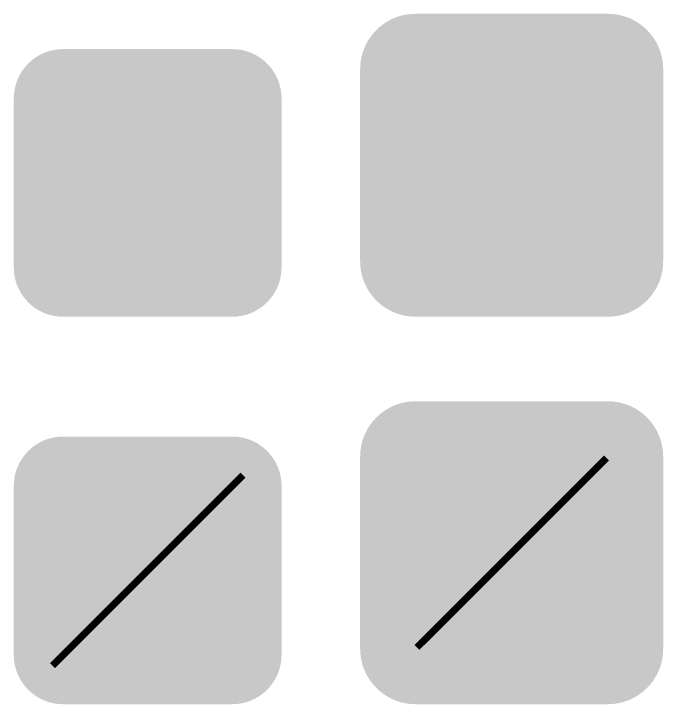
# Model space of a CAD drawing. Header units: millimetres. Extents: x 5277 to 6029, y 2052 to 2709.
# Drawn here: x 5351.91 to 5370.33, y 2623.97 to 2643.57 of the extents above; entities that cross this region are included whole.
import ezdxf

# ---------------------------------------------------------------- set-up
doc = ezdxf.new("R2010")
doc.units = ezdxf.units.MM
doc.layers.add('Sport', color=7, linetype='CONTINUOUS', true_color=0x000000)

# ---------------------------------------------------------------- blocks, each defined once
blk = doc.blocks.new('602010302_рек_рз')
at = {"layer": 'Sport', "linetype": 'Continuous'}
h = blk.add_hatch(color=256, dxfattribs=at)
edge = h.paths.add_edge_path()
edge.add_spline(control_points=[(-0.095, 0.174), (-0.095, 0.943), (0.531, 1.569), (1.3, 1.569)], knot_values=[-1, -1, -1, -1, 0, 0, 0, 0], degree=3, periodic=0)
edge.add_line((1.3, 1.569), (6.108, 1.569))
edge.add_spline(control_points=[(6.108, 1.569), (6.877, 1.569), (7.503, 0.943), (7.503, 0.174)], knot_values=[-1, -1, -1, -1, 0, 0, 0, 0], degree=3, periodic=0)
edge.add_line((7.503, 0.174), (7.503, -4.634))
edge.add_spline(control_points=[(7.503, -4.634), (7.503, -5.403), (6.877, -6.029), (6.108, -6.029)], knot_values=[-1, -1, -1, -1, 0, 0, 0, 0], degree=3, periodic=0)
edge.add_line((6.108, -6.029), (1.3, -6.029))
edge.add_spline(control_points=[(1.3, -6.029), (0.531, -6.029), (-0.095, -5.403), (-0.095, -4.634)], knot_values=[-1, -1, -1, -1, 0, 0, 0, 0], degree=3, periodic=0)
edge.add_line((-0.095, -4.634), (-0.095, 0.174))
edge = h.paths.add_edge_path(flags=16)
edge.add_spline(control_points=[(0.218, -4.634), (0.218, -5.233), (0.701, -5.716), (1.3, -5.716)], knot_values=[-1, -1, -1, -1, 0, 0, 0, 0], degree=3, periodic=0)
edge.add_line((1.3, -5.716), (6.108, -5.716))
edge.add_spline(control_points=[(6.108, -5.716), (6.707, -5.716), (7.19, -5.233), (7.19, -4.634)], knot_values=[-1, -1, -1, -1, 0, 0, 0, 0], degree=3, periodic=0)
edge.add_line((7.19, -4.634), (7.19, 0.174))
edge.add_spline(control_points=[(7.19, 0.174), (7.19, 0.773), (6.707, 1.256), (6.108, 1.256)], knot_values=[-1, -1, -1, -1, 0, 0, 0, 0], degree=3, periodic=0)
edge.add_line((6.108, 1.256), (1.3, 1.256))
edge.add_spline(control_points=[(1.3, 1.256), (0.701, 1.256), (0.218, 0.773), (0.218, 0.174)], knot_values=[-1, -1, -1, -1, 0, 0, 0, 0], degree=3, periodic=0)
edge.add_line((0.218, 0.174), (0.218, -4.634))
at = {"layer": 'Sport', "linetype": 'Continuous', "true_color": 0xffff00}
h = blk.add_hatch(color=2, dxfattribs=at)
edge = h.paths.add_edge_path()
edge.add_spline(control_points=[(0.218, -4.634), (0.218, -5.233), (0.701, -5.716), (1.3, -5.716)], knot_values=[-1, -1, -1, -1, 0, 0, 0, 0], degree=3, periodic=0)
edge.add_line((1.3, -5.716), (6.108, -5.716))
edge.add_spline(control_points=[(6.108, -5.716), (6.707, -5.716), (7.19, -5.233), (7.19, -4.634)], knot_values=[-1, -1, -1, -1, 0, 0, 0, 0], degree=3, periodic=0)
edge.add_line((7.19, -4.634), (7.19, 0.174))
edge.add_spline(control_points=[(7.19, 0.174), (7.19, 0.773), (6.707, 1.256), (6.108, 1.256)], knot_values=[-1, -1, -1, -1, 0, 0, 0, 0], degree=3, periodic=0)
edge.add_line((6.108, 1.256), (1.3, 1.256))
edge.add_spline(control_points=[(1.3, 1.256), (0.701, 1.256), (0.218, 0.773), (0.218, 0.174)], knot_values=[-1, -1, -1, -1, 0, 0, 0, 0], degree=3, periodic=0)
edge.add_line((0.218, 0.174), (0.218, -4.634))
at = {"layer": 'Sport', "linetype": 'Continuous'}
h = blk.add_hatch(color=256, dxfattribs=at)
edge = h.paths.add_edge_path()
edge.add_line((0.426, -0.169), (0.426, -4.29))
edge.add_spline(control_points=[(0.426, -4.29), (0.426, -4.961), (0.973, -5.508), (1.644, -5.508)], knot_values=[0, 0, 0, 0, 1, 1, 1, 1], degree=3, periodic=0)
edge.add_line((1.644, -5.508), (5.765, -5.508))
edge.add_spline(control_points=[(5.765, -5.508), (6.435, -5.508), (6.983, -4.961), (6.983, -4.29)], knot_values=[0, 0, 0, 0, 1, 1, 1, 1], degree=3, periodic=0)
edge.add_line((6.983, -4.29), (6.983, -0.169))
edge.add_spline(control_points=[(6.983, -0.169), (6.983, 0.502), (6.435, 1.049), (5.765, 1.049)], knot_values=[0, 0, 0, 0, 1, 1, 1, 1], degree=3, periodic=0)
edge.add_line((5.765, 1.049), (1.644, 1.049))
edge.add_spline(control_points=[(1.644, 1.049), (0.973, 1.049), (0.426, 0.502), (0.426, -0.169)], knot_values=[0, 0, 0, 0, 1, 1, 1, 1], degree=3, periodic=0)
edge = h.paths.add_edge_path(flags=16)
edge.add_spline(control_points=[(0.737, -4.29), (0.737, -4.792), (1.142, -5.197), (1.644, -5.197)], knot_values=[-1, -1, -1, -1, 0, 0, 0, 0], degree=3, periodic=0)
edge.add_line((1.644, -5.197), (5.765, -5.197))
edge.add_spline(control_points=[(5.765, -5.197), (6.267, -5.197), (6.671, -4.792), (6.671, -4.29)], knot_values=[-1, -1, -1, -1, 0, 0, 0, 0], degree=3, periodic=0)
edge.add_line((6.671, -4.29), (6.671, -0.169))
edge.add_spline(control_points=[(6.671, -0.169), (6.671, 0.333), (6.267, 0.737), (5.765, 0.737)], knot_values=[-1, -1, -1, -1, 0, 0, 0, 0], degree=3, periodic=0)
edge.add_line((5.765, 0.737), (1.644, 0.737))
edge.add_spline(control_points=[(1.644, 0.737), (1.142, 0.737), (0.737, 0.333), (0.737, -0.169)], knot_values=[-1, -1, -1, -1, 0, 0, 0, 0], degree=3, periodic=0)
edge.add_line((0.737, -0.169), (0.737, -4.29))
h = blk.add_hatch(color=256, dxfattribs=at)
h.paths.add_polyline_path([(2.514, -3.949), (2.509, -3.949), (2.419, -3.941), (2.335, -3.932), (2.13, -3.902), (1.76, -3.761), (1.594, -3.652), (1.459, -3.565), (1.238, -3.357), (1.151, -3.237), (0.983, -3.012), (0.814, -2.516), (0.814, -2.244), (0.814, -2.165), (0.825, -2.028), (0.837, -1.969), (0.873, -1.759), (1.047, -1.376), (1.185, -1.203), (1.322, -1.031), (1.664, -0.771), (1.869, -0.684), (1.998, -0.628), (2.284, -0.555), (2.441, -0.538), (2.466, -0.536), (3.089, -0.533), (3.687, -0.533), (4.284, -0.533), (4.907, -0.536), (4.932, -0.538), (4.991, -0.544), (5.131, -0.569), (5.213, -0.589), (5.583, -0.679), (6.138, -1.08), (6.323, -1.391), (6.441, -1.585), (6.559, -2.011), (6.559, -2.244), (6.559, -2.404), (6.503, -2.704), (6.447, -2.844), (6.346, -3.099), (6.015, -3.503), (5.785, -3.652), (5.617, -3.761), (5.238, -3.902), (5.027, -3.932), (4.963, -3.941), (4.307, -3.949), (3.715, -3.949), (3.35, -3.949)])
h.paths.add_polyline_path([(4.87, -3.719), (4.977, -3.711), (5.185, -3.669), (5.286, -3.635), (5.518, -3.559), (5.897, -3.29), (6.043, -3.097), (6.088, -3.035), (6.161, -2.914), (6.189, -2.855), (6.259, -2.712), (6.329, -2.407), (6.329, -2.244), (6.329, -2.205), (6.323, -2.087), (6.29, -1.885), (6.262, -1.801), (6.242, -1.745), (6.18, -1.613), (6.138, -1.537), (6.051, -1.385), (5.817, -1.134), (5.67, -1.035), (5.523, -0.935), (5.196, -0.808), (5.016, -0.78), (4.957, -0.771), (4.309, -0.763), (3.72, -0.763), (3.086, -0.763), (2.786, -0.763), (2.45, -0.768), (2.413, -0.774), (2.217, -0.796), (1.858, -0.93), (1.695, -1.04), (1.532, -1.151), (1.283, -1.433), (1.196, -1.604), (1.12, -1.756), (1.044, -2.076), (1.044, -2.244), (1.044, -2.275), (1.05, -2.367), (1.055, -2.429), (1.072, -2.575), (1.168, -2.847), (1.246, -2.973), (1.328, -3.111), (1.544, -3.341), (1.678, -3.433), (1.813, -3.526), (2.107, -3.652), (2.267, -3.686), (2.329, -3.7), (2.455, -3.716), (2.52, -3.719), (3.372, -3.719)], flags=16)
h.paths.add_polyline_path([(2.576, -3.388), (2.416, -3.38), (2.119, -3.292), (1.981, -3.212), (1.844, -3.132), (1.628, -2.923), (1.549, -2.794), (1.471, -2.659), (1.392, -2.381), (1.392, -2.238), (1.392, -2.151), (1.42, -1.983), (1.448, -1.902), (1.49, -1.778), (1.631, -1.557), (1.729, -1.458), (1.897, -1.293), (2.315, -1.111), (2.565, -1.094), (2.567, -1.094), (2.605, -1.094), (2.64, -1.094), (2.675, -1.094), (2.765, -1.094), (2.82, -1.094), (2.875, -1.094), (2.997, -1.092), (3.064, -1.091), (3.131, -1.09), (3.283, -1.088), (3.367, -1.088), (3.451, -1.088), (3.611, -1.088), (3.687, -1.088), (3.762, -1.088), (3.922, -1.088), (4.006, -1.088), (4.091, -1.088), (4.242, -1.09), (4.309, -1.091), (4.377, -1.092), (4.499, -1.094), (4.553, -1.094), (4.608, -1.094), (4.698, -1.094), (4.733, -1.094), (4.768, -1.094), (4.806, -1.094), (4.809, -1.094), (5.058, -1.111), (5.476, -1.293), (5.645, -1.458), (5.782, -1.596), (5.945, -1.924), (5.97, -2.115), (5.973, -2.129), (5.976, -2.193), (5.976, -2.244), (5.976, -2.292), (5.973, -2.353), (5.97, -2.367), (5.939, -2.597), (5.723, -2.97), (5.538, -3.113), (5.401, -3.217), (5.109, -3.346), (4.955, -3.371), (4.896, -3.38), (4.273, -3.388), (3.709, -3.388), (3.3, -3.388)], flags=0)
h.paths.add_polyline_path([(4.854, -3.158), (4.974, -3.141), (5.193, -3.066), (5.291, -3.007), (5.344, -2.976), (5.443, -2.9), (5.487, -2.855), (5.597, -2.746), (5.726, -2.496), (5.746, -2.356), (5.748, -2.345), (5.751, -2.289), (5.751, -2.244), (5.751, -2.202), (5.748, -2.146), (5.746, -2.132), (5.723, -1.986), (5.594, -1.733), (5.487, -1.627), (5.353, -1.492), (5.011, -1.341), (4.803, -1.324), (4.8, -1.324), (4.782, -1.324), (4.767, -1.324), (4.751, -1.324), (4.709, -1.322), (4.682, -1.321), (4.656, -1.32), (4.593, -1.318), (4.556, -1.318), (4.52, -1.318), (4.43, -1.318), (4.377, -1.318), (4.323, -1.318), (4.211, -1.318), (4.152, -1.318), (3.659, -1.318), (2.553, -1.318), (2.509, -1.329), (2.402, -1.346), (2.222, -1.399), (2.149, -1.436), (2.012, -1.503), (1.802, -1.702), (1.729, -1.834), (1.692, -1.902), (1.642, -2.05), (1.628, -2.132), (1.625, -2.146), (1.622, -2.199), (1.622, -2.238), (1.622, -2.28), (1.625, -2.336), (1.628, -2.35), (1.65, -2.496), (1.779, -2.749), (1.886, -2.855), (1.984, -2.953), (2.234, -3.091), (2.385, -3.13), (2.419, -3.139), (2.517, -3.153), (2.581, -3.158), (2.591, -3.158), (2.601, -3.158), (2.611, -3.158), (2.636, -3.158), (2.652, -3.158), (2.667, -3.158), (2.706, -3.158), (2.73, -3.158), (2.754, -3.158), (2.807, -3.16), (2.837, -3.161), (2.866, -3.162), (2.929, -3.164), (2.963, -3.164), (2.997, -3.164), (3.072, -3.164), (3.114, -3.164), (3.156, -3.164), (3.241, -3.164), (3.283, -3.164), (3.703, -3.164), (4.262, -3.164), (4.837, -3.161)], flags=0)
blk = doc.blocks.new('602010302_рек_фз')
at = {"layer": 'Sport', "linetype": 'Continuous'}
h = blk.add_hatch(color=256, dxfattribs=at)
edge = h.paths.add_edge_path()
edge.add_spline(control_points=[(-0.266, 0.005), (-0.266, 0.867), (0.438, 1.571), (1.3, 1.571)], knot_values=[-1, -1, -1, -1, 0, 0, 0, 0], degree=3, periodic=0)
edge.add_line((1.3, 1.571), (6.769, 1.571))
edge.add_spline(control_points=[(6.769, 1.571), (7.632, 1.571), (8.333, 0.867), (8.333, 0.005)], knot_values=[-1, -1, -1, -1, 0, 0, 0, 0], degree=3, periodic=0)
edge.add_line((8.333, 0.005), (8.333, -5.463))
edge.add_spline(control_points=[(8.333, -5.463), (8.333, -6.325), (7.632, -7.029), (6.769, -7.029)], knot_values=[-1, -1, -1, -1, 0, 0, 0, 0], degree=3, periodic=0)
edge.add_line((6.769, -7.029), (1.3, -7.029))
edge.add_spline(control_points=[(1.3, -7.029), (0.438, -7.029), (-0.266, -6.325), (-0.266, -5.463)], knot_values=[-1, -1, -1, -1, 0, 0, 0, 0], degree=3, periodic=0)
edge.add_line((-0.266, -5.463), (-0.266, 0.005))
edge = h.paths.add_edge_path(flags=16)
edge.add_spline(control_points=[(0.047, -5.463), (0.047, -6.156), (0.606, -6.715), (1.3, -6.715)], knot_values=[-1, -1, -1, -1, 0, 0, 0, 0], degree=3, periodic=0)
edge.add_line((1.3, -6.715), (6.769, -6.715))
edge.add_spline(control_points=[(6.769, -6.715), (7.463, -6.715), (8.022, -6.156), (8.022, -5.463)], knot_values=[-1, -1, -1, -1, 0, 0, 0, 0], degree=3, periodic=0)
edge.add_line((8.022, -5.463), (8.022, 0.005))
edge.add_spline(control_points=[(8.022, 0.005), (8.022, 0.698), (7.463, 1.257), (6.769, 1.257)], knot_values=[-1, -1, -1, -1, 0, 0, 0, 0], degree=3, periodic=0)
edge.add_line((6.769, 1.257), (1.3, 1.257))
edge.add_spline(control_points=[(1.3, 1.257), (0.606, 1.257), (0.047, 0.698), (0.047, 0.005)], knot_values=[-1, -1, -1, -1, 0, 0, 0, 0], degree=3, periodic=0)
edge.add_line((0.047, 0.005), (0.047, -5.463))
at = {"layer": 'Sport', "linetype": 'Continuous', "true_color": 0xffff00}
h = blk.add_hatch(color=2, dxfattribs=at)
edge = h.paths.add_edge_path()
edge.add_spline(control_points=[(0.047, -5.463), (0.047, -6.156), (0.606, -6.715), (1.3, -6.715)], knot_values=[-1, -1, -1, -1, 0, 0, 0, 0], degree=3, periodic=0)
edge.add_line((1.3, -6.715), (6.769, -6.715))
edge.add_spline(control_points=[(6.769, -6.715), (7.463, -6.715), (8.022, -6.156), (8.022, -5.463)], knot_values=[-1, -1, -1, -1, 0, 0, 0, 0], degree=3, periodic=0)
edge.add_line((8.022, -5.463), (8.022, 0.005))
edge.add_spline(control_points=[(8.022, 0.005), (8.022, 0.698), (7.463, 1.257), (6.769, 1.257)], knot_values=[-1, -1, -1, -1, 0, 0, 0, 0], degree=3, periodic=0)
edge.add_line((6.769, 1.257), (1.3, 1.257))
edge.add_spline(control_points=[(1.3, 1.257), (0.606, 1.257), (0.047, 0.698), (0.047, 0.005)], knot_values=[-1, -1, -1, -1, 0, 0, 0, 0], degree=3, periodic=0)
edge.add_line((0.047, 0.005), (0.047, -5.463))
at = {"layer": 'Sport', "linetype": 'Continuous'}
h = blk.add_hatch(color=256, dxfattribs=at)
edge = h.paths.add_edge_path()
edge.add_line((0.252, -0.335), (0.252, -5.121))
edge.add_spline(control_points=[(0.252, -5.121), (0.252, -5.886), (0.877, -6.511), (1.642, -6.511)], knot_values=[0, 0, 0, 0, 1, 1, 1, 1], degree=3, periodic=0)
edge.add_line((1.642, -6.511), (6.427, -6.511))
edge.add_spline(control_points=[(6.427, -6.511), (7.193, -6.511), (7.815, -5.886), (7.815, -5.121)], knot_values=[0, 0, 0, 0, 1, 1, 1, 1], degree=3, periodic=0)
edge.add_line((7.815, -5.121), (7.815, -0.335))
edge.add_spline(control_points=[(7.815, -0.335), (7.815, 0.43), (7.193, 1.053), (6.427, 1.053)], knot_values=[0, 0, 0, 0, 1, 1, 1, 1], degree=3, periodic=0)
edge.add_line((6.427, 1.053), (1.642, 1.053))
edge.add_spline(control_points=[(1.642, 1.053), (0.877, 1.053), (0.252, 0.43), (0.252, -0.335)], knot_values=[0, 0, 0, 0, 1, 1, 1, 1], degree=3, periodic=0)
edge = h.paths.add_edge_path(flags=16)
edge.add_line((0.565, -0.335), (0.565, -5.121))
edge.add_spline(control_points=[(0.565, -5.121), (0.565, -5.717), (1.046, -6.197), (1.642, -6.197)], knot_values=[-1, -1, -1, -1, 0, 0, 0, 0], degree=3, periodic=0)
edge.add_line((1.642, -6.197), (6.427, -6.197))
edge.add_spline(control_points=[(6.427, -6.197), (7.024, -6.197), (7.502, -5.717), (7.502, -5.121)], knot_values=[-1, -1, -1, -1, 0, 0, 0, 0], degree=3, periodic=0)
edge.add_line((7.502, -5.121), (7.502, -0.335))
edge.add_spline(control_points=[(7.502, -0.335), (7.502, 0.261), (7.024, 0.739), (6.427, 0.739)], knot_values=[-1, -1, -1, -1, 0, 0, 0, 0], degree=3, periodic=0)
edge.add_line((6.427, 0.739), (1.642, 0.739))
edge.add_spline(control_points=[(1.642, 0.739), (1.046, 0.739), (0.565, 0.261), (0.565, -0.335)], knot_values=[-1, -1, -1, -1, 0, 0, 0, 0], degree=3, periodic=0)
h = blk.add_hatch(color=256, dxfattribs=at)
edge = h.paths.add_edge_path()
edge.add_line((0.77, -0.677), (0.77, -4.781))
edge.add_spline(control_points=[(0.77, -4.781), (0.77, -5.448), (1.314, -5.993), (1.982, -5.993)], knot_values=[0, 0, 0, 0, 1, 1, 1, 1], degree=3, periodic=0)
edge.add_line((1.982, -5.993), (6.085, -5.993))
edge.add_spline(control_points=[(6.085, -5.993), (6.753, -5.993), (7.297, -5.448), (7.297, -4.781)], knot_values=[0, 0, 0, 0, 1, 1, 1, 1], degree=3, periodic=0)
edge.add_line((7.297, -4.781), (7.297, -0.677))
edge.add_spline(control_points=[(7.297, -0.677), (7.297, -0.01), (6.753, 0.535), (6.085, 0.535)], knot_values=[0, 0, 0, 0, 1, 1, 1, 1], degree=3, periodic=0)
edge.add_line((6.085, 0.535), (1.982, 0.535))
edge.add_spline(control_points=[(1.982, 0.535), (1.314, 0.535), (0.77, -0.01), (0.77, -0.677)], knot_values=[0, 0, 0, 0, 1, 1, 1, 1], degree=3, periodic=0)
edge = h.paths.add_edge_path(flags=16)
edge.add_line((1.081, -0.677), (1.081, -4.781))
edge.add_spline(control_points=[(1.081, -4.781), (1.081, -5.28), (1.482, -5.681), (1.982, -5.681)], knot_values=[-1, -1, -1, -1, 0, 0, 0, 0], degree=3, periodic=0)
edge.add_line((1.982, -5.681), (6.085, -5.681))
edge.add_spline(control_points=[(6.085, -5.681), (6.585, -5.681), (6.986, -5.28), (6.986, -4.781)], knot_values=[-1, -1, -1, -1, 0, 0, 0, 0], degree=3, periodic=0)
edge.add_line((6.986, -4.781), (6.986, -0.677))
edge.add_spline(control_points=[(6.986, -0.677), (6.986, -0.177), (6.585, 0.223), (6.085, 0.223)], knot_values=[-1, -1, -1, -1, 0, 0, 0, 0], degree=3, periodic=0)
edge.add_line((6.085, 0.223), (1.982, 0.223))
edge.add_spline(control_points=[(1.982, 0.223), (1.482, 0.223), (1.081, -0.177), (1.081, -0.677)], knot_values=[-1, -1, -1, -1, 0, 0, 0, 0], degree=3, periodic=0)
h = blk.add_hatch(color=256, dxfattribs=at)
h.paths.add_polyline_path([(2.829, -4.457), (2.823, -4.457), (2.733, -4.449), (2.649, -4.44), (2.444, -4.409), (2.074, -4.269), (1.908, -4.16), (1.774, -4.073), (1.552, -3.865), (1.465, -3.745), (1.297, -3.52), (1.129, -3.024), (1.129, -2.752), (1.129, -2.673), (1.14, -2.536), (1.151, -2.477), (1.188, -2.266), (1.361, -1.883), (1.499, -1.711), (1.636, -1.538), (1.979, -1.279), (2.183, -1.192), (2.312, -1.136), (2.598, -1.063), (2.756, -1.046), (2.781, -1.043), (3.404, -1.041), (4.001, -1.041), (4.598, -1.041), (5.221, -1.043), (5.246, -1.046), (5.305, -1.052), (5.446, -1.077), (5.527, -1.097), (5.897, -1.186), (6.453, -1.588), (6.638, -1.899), (6.756, -2.092), (6.873, -2.519), (6.873, -2.752), (6.873, -2.912), (6.817, -3.212), (6.761, -3.352), (6.66, -3.607), (6.329, -4.011), (6.099, -4.16), (5.931, -4.269), (5.552, -4.409), (5.342, -4.44), (5.277, -4.449), (4.621, -4.457), (4.029, -4.457), (3.664, -4.457)])
h.paths.add_polyline_path([(5.185, -4.227), (5.291, -4.219), (5.499, -4.177), (5.6, -4.143), (5.833, -4.067), (6.211, -3.798), (6.357, -3.604), (6.402, -3.543), (6.475, -3.422), (6.503, -3.363), (6.573, -3.22), (6.643, -2.914), (6.643, -2.752), (6.643, -2.712), (6.638, -2.595), (6.604, -2.393), (6.576, -2.308), (6.556, -2.252), (6.495, -2.121), (6.453, -2.045), (6.366, -1.893), (6.131, -1.642), (5.984, -1.543), (5.837, -1.443), (5.51, -1.315), (5.331, -1.287), (5.272, -1.279), (4.624, -1.271), (4.035, -1.271), (3.401, -1.271), (3.101, -1.271), (2.764, -1.276), (2.728, -1.282), (2.531, -1.304), (2.172, -1.437), (2.009, -1.548), (1.847, -1.659), (1.597, -1.941), (1.51, -2.112), (1.434, -2.264), (1.359, -2.583), (1.359, -2.752), (1.359, -2.783), (1.364, -2.875), (1.37, -2.937), (1.387, -3.083), (1.482, -3.355), (1.561, -3.481), (1.642, -3.618), (1.858, -3.848), (1.993, -3.941), (2.127, -4.034), (2.422, -4.16), (2.582, -4.193), (2.643, -4.207), (2.77, -4.224), (2.834, -4.227), (3.687, -4.227)], flags=16)
h.paths.add_polyline_path([(2.89, -3.896), (2.73, -3.888), (2.433, -3.799), (2.296, -3.719), (2.158, -3.639), (1.942, -3.43), (1.864, -3.301), (1.785, -3.167), (1.706, -2.889), (1.706, -2.746), (1.706, -2.659), (1.735, -2.491), (1.763, -2.409), (1.805, -2.286), (1.945, -2.064), (2.043, -1.966), (2.211, -1.801), (2.629, -1.618), (2.879, -1.602), (2.882, -1.602), (2.92, -1.602), (2.955, -1.602), (2.99, -1.602), (3.08, -1.602), (3.134, -1.602), (3.189, -1.602), (3.311, -1.6), (3.378, -1.599), (3.446, -1.597), (3.597, -1.596), (3.681, -1.596), (3.765, -1.596), (3.925, -1.596), (4.001, -1.596), (4.077, -1.596), (4.237, -1.596), (4.321, -1.596), (4.405, -1.596), (4.556, -1.597), (4.624, -1.599), (4.691, -1.6), (4.813, -1.602), (4.868, -1.602), (4.922, -1.602), (5.012, -1.602), (5.047, -1.602), (5.082, -1.602), (5.12, -1.602), (5.123, -1.602), (5.373, -1.618), (5.791, -1.801), (5.959, -1.966), (6.096, -2.104), (6.259, -2.432), (6.284, -2.623), (6.287, -2.637), (6.29, -2.701), (6.29, -2.752), (6.29, -2.799), (6.287, -2.861), (6.284, -2.875), (6.253, -3.105), (6.037, -3.478), (5.852, -3.621), (5.715, -3.725), (5.423, -3.854), (5.269, -3.879), (5.21, -3.888), (4.587, -3.896), (4.023, -3.896), (3.614, -3.896)], flags=0)
h.paths.add_polyline_path([(5.168, -3.666), (5.289, -3.649), (5.507, -3.574), (5.606, -3.515), (5.659, -3.484), (5.757, -3.408), (5.802, -3.363), (5.911, -3.254), (6.04, -3.004), (6.06, -2.864), (6.063, -2.853), (6.066, -2.797), (6.066, -2.752), (6.066, -2.71), (6.063, -2.653), (6.06, -2.639), (6.037, -2.494), (5.908, -2.241), (5.802, -2.135), (5.667, -2), (5.325, -1.848), (5.117, -1.832), (5.115, -1.832), (5.096, -1.832), (5.081, -1.832), (5.066, -1.832), (5.023, -1.83), (4.997, -1.829), (4.97, -1.827), (4.907, -1.826), (4.871, -1.826), (4.834, -1.826), (4.744, -1.826), (4.691, -1.826), (4.638, -1.826), (4.526, -1.826), (4.467, -1.826), (3.973, -1.826), (2.868, -1.826), (2.823, -1.837), (2.716, -1.854), (2.537, -1.907), (2.464, -1.944), (2.326, -2.011), (2.116, -2.21), (2.043, -2.342), (2.007, -2.409), (1.956, -2.558), (1.942, -2.639), (1.939, -2.653), (1.937, -2.707), (1.937, -2.746), (1.937, -2.788), (1.939, -2.844), (1.942, -2.858), (1.965, -3.004), (2.094, -3.257), (2.2, -3.363), (2.298, -3.461), (2.548, -3.599), (2.699, -3.638), (2.733, -3.646), (2.831, -3.66), (2.896, -3.666), (2.906, -3.666), (2.915, -3.666), (2.925, -3.666), (2.951, -3.666), (2.966, -3.666), (2.981, -3.666), (3.021, -3.666), (3.044, -3.666), (3.068, -3.666), (3.122, -3.668), (3.151, -3.669), (3.181, -3.67), (3.244, -3.672), (3.277, -3.672), (3.311, -3.672), (3.387, -3.672), (3.429, -3.672), (3.471, -3.672), (3.555, -3.672), (3.597, -3.672), (4.018, -3.672), (4.576, -3.672), (5.151, -3.669)], flags=0)
blk = doc.blocks.new('602010302_ликв_рз')
at = {"layer": 'Sport', "linetype": 'Continuous'}
h = blk.add_hatch(color=256, dxfattribs=at)
edge = h.paths.add_edge_path()
edge.add_spline(control_points=[(-0.095, 0.174), (-0.095, 0.943), (0.531, 1.569), (1.3, 1.569)], knot_values=[-1, -1, -1, -1, 0, 0, 0, 0], degree=3, periodic=0)
edge.add_line((1.3, 1.569), (6.108, 1.569))
edge.add_spline(control_points=[(6.108, 1.569), (6.877, 1.569), (7.503, 0.943), (7.503, 0.174)], knot_values=[-1, -1, -1, -1, 0, 0, 0, 0], degree=3, periodic=0)
edge.add_line((7.503, 0.174), (7.503, -4.634))
edge.add_spline(control_points=[(7.503, -4.634), (7.503, -5.403), (6.877, -6.029), (6.108, -6.029)], knot_values=[-1, -1, -1, -1, 0, 0, 0, 0], degree=3, periodic=0)
edge.add_line((6.108, -6.029), (1.3, -6.029))
edge.add_spline(control_points=[(1.3, -6.029), (0.531, -6.029), (-0.095, -5.403), (-0.095, -4.634)], knot_values=[-1, -1, -1, -1, 0, 0, 0, 0], degree=3, periodic=0)
edge.add_line((-0.095, -4.634), (-0.095, 0.174))
edge = h.paths.add_edge_path(flags=16)
edge.add_spline(control_points=[(0.218, -4.634), (0.218, -5.233), (0.701, -5.716), (1.3, -5.716)], knot_values=[-1, -1, -1, -1, 0, 0, 0, 0], degree=3, periodic=0)
edge.add_line((1.3, -5.716), (6.108, -5.716))
edge.add_spline(control_points=[(6.108, -5.716), (6.707, -5.716), (7.19, -5.233), (7.19, -4.634)], knot_values=[-1, -1, -1, -1, 0, 0, 0, 0], degree=3, periodic=0)
edge.add_line((7.19, -4.634), (7.19, 0.174))
edge.add_spline(control_points=[(7.19, 0.174), (7.19, 0.773), (6.707, 1.256), (6.108, 1.256)], knot_values=[-1, -1, -1, -1, 0, 0, 0, 0], degree=3, periodic=0)
edge.add_line((6.108, 1.256), (1.3, 1.256))
edge.add_spline(control_points=[(1.3, 1.256), (0.701, 1.256), (0.218, 0.773), (0.218, 0.174)], knot_values=[-1, -1, -1, -1, 0, 0, 0, 0], degree=3, periodic=0)
edge.add_line((0.218, 0.174), (0.218, -4.634))
at = {"layer": 'Sport', "linetype": 'Continuous', "true_color": 0xffffff}
h = blk.add_hatch(color=7, dxfattribs=at)
edge = h.paths.add_edge_path()
edge.add_spline(control_points=[(0.218, -4.634), (0.218, -5.233), (0.701, -5.716), (1.3, -5.716)], knot_values=[-1, -1, -1, -1, 0, 0, 0, 0], degree=3, periodic=0)
edge.add_line((1.3, -5.716), (6.108, -5.716))
edge.add_spline(control_points=[(6.108, -5.716), (6.707, -5.716), (7.19, -5.233), (7.19, -4.634)], knot_values=[-1, -1, -1, -1, 0, 0, 0, 0], degree=3, periodic=0)
edge.add_line((7.19, -4.634), (7.19, 0.174))
edge.add_spline(control_points=[(7.19, 0.174), (7.19, 0.773), (6.707, 1.256), (6.108, 1.256)], knot_values=[-1, -1, -1, -1, 0, 0, 0, 0], degree=3, periodic=0)
edge.add_line((6.108, 1.256), (1.3, 1.256))
edge.add_spline(control_points=[(1.3, 1.256), (0.701, 1.256), (0.218, 0.773), (0.218, 0.174)], knot_values=[-1, -1, -1, -1, 0, 0, 0, 0], degree=3, periodic=0)
edge.add_line((0.218, 0.174), (0.218, -4.634))
at = {"layer": 'Sport', "linetype": 'Continuous'}
h = blk.add_hatch(color=256, dxfattribs=at)
edge = h.paths.add_edge_path()
edge.add_line((0.426, -0.169), (0.426, -4.29))
edge.add_spline(control_points=[(0.426, -4.29), (0.426, -4.961), (0.973, -5.508), (1.644, -5.508)], knot_values=[0, 0, 0, 0, 1, 1, 1, 1], degree=3, periodic=0)
edge.add_line((1.644, -5.508), (5.765, -5.508))
edge.add_spline(control_points=[(5.765, -5.508), (6.435, -5.508), (6.983, -4.961), (6.983, -4.29)], knot_values=[0, 0, 0, 0, 1, 1, 1, 1], degree=3, periodic=0)
edge.add_line((6.983, -4.29), (6.983, -0.169))
edge.add_spline(control_points=[(6.983, -0.169), (6.983, 0.502), (6.435, 1.049), (5.765, 1.049)], knot_values=[0, 0, 0, 0, 1, 1, 1, 1], degree=3, periodic=0)
edge.add_line((5.765, 1.049), (1.644, 1.049))
edge.add_spline(control_points=[(1.644, 1.049), (0.973, 1.049), (0.426, 0.502), (0.426, -0.169)], knot_values=[0, 0, 0, 0, 1, 1, 1, 1], degree=3, periodic=0)
edge = h.paths.add_edge_path(flags=16)
edge.add_spline(control_points=[(0.737, -4.29), (0.737, -4.792), (1.142, -5.197), (1.644, -5.197)], knot_values=[-1, -1, -1, -1, 0, 0, 0, 0], degree=3, periodic=0)
edge.add_line((1.644, -5.197), (5.765, -5.197))
edge.add_spline(control_points=[(5.765, -5.197), (6.267, -5.197), (6.671, -4.792), (6.671, -4.29)], knot_values=[-1, -1, -1, -1, 0, 0, 0, 0], degree=3, periodic=0)
edge.add_line((6.671, -4.29), (6.671, -0.169))
edge.add_spline(control_points=[(6.671, -0.169), (6.671, 0.333), (6.267, 0.737), (5.765, 0.737)], knot_values=[-1, -1, -1, -1, 0, 0, 0, 0], degree=3, periodic=0)
edge.add_line((5.765, 0.737), (1.644, 0.737))
edge.add_spline(control_points=[(1.644, 0.737), (1.142, 0.737), (0.737, 0.333), (0.737, -0.169)], knot_values=[-1, -1, -1, -1, 0, 0, 0, 0], degree=3, periodic=0)
edge.add_line((0.737, -0.169), (0.737, -4.29))
h = blk.add_hatch(color=256, dxfattribs=at)
h.paths.add_polyline_path([(2.514, -3.949), (2.509, -3.949), (2.419, -3.941), (2.335, -3.932), (2.13, -3.902), (1.76, -3.761), (1.594, -3.652), (1.459, -3.565), (1.238, -3.357), (1.151, -3.237), (0.983, -3.012), (0.814, -2.516), (0.814, -2.244), (0.814, -2.165), (0.825, -2.028), (0.837, -1.969), (0.873, -1.759), (1.047, -1.376), (1.185, -1.203), (1.322, -1.031), (1.664, -0.771), (1.869, -0.684), (1.998, -0.628), (2.284, -0.555), (2.441, -0.538), (2.466, -0.536), (3.089, -0.533), (3.687, -0.533), (4.284, -0.533), (4.907, -0.536), (4.932, -0.538), (4.991, -0.544), (5.131, -0.569), (5.213, -0.589), (5.583, -0.679), (6.138, -1.08), (6.323, -1.391), (6.441, -1.585), (6.559, -2.011), (6.559, -2.244), (6.559, -2.404), (6.503, -2.704), (6.447, -2.844), (6.346, -3.099), (6.015, -3.503), (5.785, -3.652), (5.617, -3.761), (5.238, -3.902), (5.027, -3.932), (4.963, -3.941), (4.307, -3.949), (3.715, -3.949), (3.35, -3.949)])
h.paths.add_polyline_path([(4.87, -3.719), (4.977, -3.711), (5.185, -3.669), (5.286, -3.635), (5.518, -3.559), (5.897, -3.29), (6.043, -3.097), (6.088, -3.035), (6.161, -2.914), (6.189, -2.855), (6.259, -2.712), (6.329, -2.407), (6.329, -2.244), (6.329, -2.205), (6.323, -2.087), (6.29, -1.885), (6.262, -1.801), (6.242, -1.745), (6.18, -1.613), (6.138, -1.537), (6.051, -1.385), (5.817, -1.134), (5.67, -1.035), (5.523, -0.935), (5.196, -0.808), (5.016, -0.78), (4.957, -0.771), (4.309, -0.763), (3.72, -0.763), (3.086, -0.763), (2.786, -0.763), (2.45, -0.768), (2.413, -0.774), (2.217, -0.796), (1.858, -0.93), (1.695, -1.04), (1.532, -1.151), (1.283, -1.433), (1.196, -1.604), (1.12, -1.756), (1.044, -2.076), (1.044, -2.244), (1.044, -2.275), (1.05, -2.367), (1.055, -2.429), (1.072, -2.575), (1.168, -2.847), (1.246, -2.973), (1.328, -3.111), (1.544, -3.341), (1.678, -3.433), (1.813, -3.526), (2.107, -3.652), (2.267, -3.686), (2.329, -3.7), (2.455, -3.716), (2.52, -3.719), (3.372, -3.719)], flags=16)
h.paths.add_polyline_path([(2.576, -3.388), (2.416, -3.38), (2.119, -3.292), (1.981, -3.212), (1.844, -3.132), (1.628, -2.923), (1.549, -2.794), (1.471, -2.659), (1.392, -2.381), (1.392, -2.238), (1.392, -2.151), (1.42, -1.983), (1.448, -1.902), (1.49, -1.778), (1.631, -1.557), (1.729, -1.458), (1.897, -1.293), (2.315, -1.111), (2.565, -1.094), (2.567, -1.094), (2.605, -1.094), (2.64, -1.094), (2.675, -1.094), (2.765, -1.094), (2.82, -1.094), (2.875, -1.094), (2.997, -1.092), (3.064, -1.091), (3.131, -1.09), (3.283, -1.088), (3.367, -1.088), (3.451, -1.088), (3.611, -1.088), (3.687, -1.088), (3.762, -1.088), (3.922, -1.088), (4.006, -1.088), (4.091, -1.088), (4.242, -1.09), (4.309, -1.091), (4.377, -1.092), (4.499, -1.094), (4.553, -1.094), (4.608, -1.094), (4.698, -1.094), (4.733, -1.094), (4.768, -1.094), (4.806, -1.094), (4.809, -1.094), (5.058, -1.111), (5.476, -1.293), (5.645, -1.458), (5.782, -1.596), (5.945, -1.924), (5.97, -2.115), (5.973, -2.129), (5.976, -2.193), (5.976, -2.244), (5.976, -2.292), (5.973, -2.353), (5.97, -2.367), (5.939, -2.597), (5.723, -2.97), (5.538, -3.113), (5.401, -3.217), (5.109, -3.346), (4.955, -3.371), (4.896, -3.38), (4.273, -3.388), (3.709, -3.388), (3.3, -3.388)], flags=0)
h.paths.add_polyline_path([(4.854, -3.158), (4.974, -3.141), (5.193, -3.066), (5.291, -3.007), (5.344, -2.976), (5.443, -2.9), (5.487, -2.855), (5.597, -2.746), (5.726, -2.496), (5.746, -2.356), (5.748, -2.345), (5.751, -2.289), (5.751, -2.244), (5.751, -2.202), (5.748, -2.146), (5.746, -2.132), (5.723, -1.986), (5.594, -1.733), (5.487, -1.627), (5.353, -1.492), (5.011, -1.341), (4.803, -1.324), (4.8, -1.324), (4.782, -1.324), (4.767, -1.324), (4.751, -1.324), (4.709, -1.322), (4.682, -1.321), (4.656, -1.32), (4.593, -1.318), (4.556, -1.318), (4.52, -1.318), (4.43, -1.318), (4.377, -1.318), (4.323, -1.318), (4.211, -1.318), (4.152, -1.318), (3.659, -1.318), (2.553, -1.318), (2.509, -1.329), (2.402, -1.346), (2.222, -1.399), (2.149, -1.436), (2.012, -1.503), (1.802, -1.702), (1.729, -1.834), (1.692, -1.902), (1.642, -2.05), (1.628, -2.132), (1.625, -2.146), (1.622, -2.199), (1.622, -2.238), (1.622, -2.28), (1.625, -2.336), (1.628, -2.35), (1.65, -2.496), (1.779, -2.749), (1.886, -2.855), (1.984, -2.953), (2.234, -3.091), (2.385, -3.13), (2.419, -3.139), (2.517, -3.153), (2.581, -3.158), (2.591, -3.158), (2.601, -3.158), (2.611, -3.158), (2.636, -3.158), (2.652, -3.158), (2.667, -3.158), (2.706, -3.158), (2.73, -3.158), (2.754, -3.158), (2.807, -3.16), (2.837, -3.161), (2.866, -3.162), (2.929, -3.164), (2.963, -3.164), (2.997, -3.164), (3.072, -3.164), (3.114, -3.164), (3.156, -3.164), (3.241, -3.164), (3.283, -3.164), (3.703, -3.164), (4.262, -3.164), (4.837, -3.161)], flags=0)
at = {"layer": 'Sport', "color": 1, "linetype": 'Continuous', "true_color": 0xff0000, "const_width": 0.2}
blk.add_lwpolyline([(1.002, -4.932), (6.406, 0.472)], dxfattribs=at)
blk = doc.blocks.new('602010302_ликв_фз')
at = {"layer": 'Sport', "linetype": 'Continuous'}
h = blk.add_hatch(color=256, dxfattribs=at)
edge = h.paths.add_edge_path()
edge.add_spline(control_points=[(-0.266, 0.005), (-0.266, 0.867), (0.438, 1.571), (1.3, 1.571)], knot_values=[-1, -1, -1, -1, 0, 0, 0, 0], degree=3, periodic=0)
edge.add_line((1.3, 1.571), (6.769, 1.571))
edge.add_spline(control_points=[(6.769, 1.571), (7.632, 1.571), (8.333, 0.867), (8.333, 0.005)], knot_values=[-1, -1, -1, -1, 0, 0, 0, 0], degree=3, periodic=0)
edge.add_line((8.333, 0.005), (8.333, -5.463))
edge.add_spline(control_points=[(8.333, -5.463), (8.333, -6.325), (7.632, -7.029), (6.769, -7.029)], knot_values=[-1, -1, -1, -1, 0, 0, 0, 0], degree=3, periodic=0)
edge.add_line((6.769, -7.029), (1.3, -7.029))
edge.add_spline(control_points=[(1.3, -7.029), (0.438, -7.029), (-0.266, -6.325), (-0.266, -5.463)], knot_values=[-1, -1, -1, -1, 0, 0, 0, 0], degree=3, periodic=0)
edge.add_line((-0.266, -5.463), (-0.266, 0.005))
edge = h.paths.add_edge_path(flags=16)
edge.add_spline(control_points=[(0.047, -5.463), (0.047, -6.156), (0.606, -6.715), (1.3, -6.715)], knot_values=[-1, -1, -1, -1, 0, 0, 0, 0], degree=3, periodic=0)
edge.add_line((1.3, -6.715), (6.769, -6.715))
edge.add_spline(control_points=[(6.769, -6.715), (7.463, -6.715), (8.022, -6.156), (8.022, -5.463)], knot_values=[-1, -1, -1, -1, 0, 0, 0, 0], degree=3, periodic=0)
edge.add_line((8.022, -5.463), (8.022, 0.005))
edge.add_spline(control_points=[(8.022, 0.005), (8.022, 0.698), (7.463, 1.257), (6.769, 1.257)], knot_values=[-1, -1, -1, -1, 0, 0, 0, 0], degree=3, periodic=0)
edge.add_line((6.769, 1.257), (1.3, 1.257))
edge.add_spline(control_points=[(1.3, 1.257), (0.606, 1.257), (0.047, 0.698), (0.047, 0.005)], knot_values=[-1, -1, -1, -1, 0, 0, 0, 0], degree=3, periodic=0)
edge.add_line((0.047, 0.005), (0.047, -5.463))
at = {"layer": 'Sport', "linetype": 'Continuous', "true_color": 0xffffff}
h = blk.add_hatch(color=7, dxfattribs=at)
edge = h.paths.add_edge_path()
edge.add_spline(control_points=[(0.047, -5.463), (0.047, -6.156), (0.606, -6.715), (1.3, -6.715)], knot_values=[-1, -1, -1, -1, 0, 0, 0, 0], degree=3, periodic=0)
edge.add_line((1.3, -6.715), (6.769, -6.715))
edge.add_spline(control_points=[(6.769, -6.715), (7.463, -6.715), (8.022, -6.156), (8.022, -5.463)], knot_values=[-1, -1, -1, -1, 0, 0, 0, 0], degree=3, periodic=0)
edge.add_line((8.022, -5.463), (8.022, 0.005))
edge.add_spline(control_points=[(8.022, 0.005), (8.022, 0.698), (7.463, 1.257), (6.769, 1.257)], knot_values=[-1, -1, -1, -1, 0, 0, 0, 0], degree=3, periodic=0)
edge.add_line((6.769, 1.257), (1.3, 1.257))
edge.add_spline(control_points=[(1.3, 1.257), (0.606, 1.257), (0.047, 0.698), (0.047, 0.005)], knot_values=[-1, -1, -1, -1, 0, 0, 0, 0], degree=3, periodic=0)
edge.add_line((0.047, 0.005), (0.047, -5.463))
at = {"layer": 'Sport', "linetype": 'Continuous'}
h = blk.add_hatch(color=256, dxfattribs=at)
edge = h.paths.add_edge_path()
edge.add_line((0.252, -0.335), (0.252, -5.121))
edge.add_spline(control_points=[(0.252, -5.121), (0.252, -5.886), (0.877, -6.511), (1.642, -6.511)], knot_values=[0, 0, 0, 0, 1, 1, 1, 1], degree=3, periodic=0)
edge.add_line((1.642, -6.511), (6.427, -6.511))
edge.add_spline(control_points=[(6.427, -6.511), (7.193, -6.511), (7.815, -5.886), (7.815, -5.121)], knot_values=[0, 0, 0, 0, 1, 1, 1, 1], degree=3, periodic=0)
edge.add_line((7.815, -5.121), (7.815, -0.335))
edge.add_spline(control_points=[(7.815, -0.335), (7.815, 0.43), (7.193, 1.053), (6.427, 1.053)], knot_values=[0, 0, 0, 0, 1, 1, 1, 1], degree=3, periodic=0)
edge.add_line((6.427, 1.053), (1.642, 1.053))
edge.add_spline(control_points=[(1.642, 1.053), (0.877, 1.053), (0.252, 0.43), (0.252, -0.335)], knot_values=[0, 0, 0, 0, 1, 1, 1, 1], degree=3, periodic=0)
edge = h.paths.add_edge_path(flags=16)
edge.add_line((0.565, -0.335), (0.565, -5.121))
edge.add_spline(control_points=[(0.565, -5.121), (0.565, -5.717), (1.046, -6.197), (1.642, -6.197)], knot_values=[-1, -1, -1, -1, 0, 0, 0, 0], degree=3, periodic=0)
edge.add_line((1.642, -6.197), (6.427, -6.197))
edge.add_spline(control_points=[(6.427, -6.197), (7.024, -6.197), (7.502, -5.717), (7.502, -5.121)], knot_values=[-1, -1, -1, -1, 0, 0, 0, 0], degree=3, periodic=0)
edge.add_line((7.502, -5.121), (7.502, -0.335))
edge.add_spline(control_points=[(7.502, -0.335), (7.502, 0.261), (7.024, 0.739), (6.427, 0.739)], knot_values=[-1, -1, -1, -1, 0, 0, 0, 0], degree=3, periodic=0)
edge.add_line((6.427, 0.739), (1.642, 0.739))
edge.add_spline(control_points=[(1.642, 0.739), (1.046, 0.739), (0.565, 0.261), (0.565, -0.335)], knot_values=[-1, -1, -1, -1, 0, 0, 0, 0], degree=3, periodic=0)
h = blk.add_hatch(color=256, dxfattribs=at)
edge = h.paths.add_edge_path()
edge.add_line((0.77, -0.677), (0.77, -4.781))
edge.add_spline(control_points=[(0.77, -4.781), (0.77, -5.448), (1.314, -5.993), (1.982, -5.993)], knot_values=[0, 0, 0, 0, 1, 1, 1, 1], degree=3, periodic=0)
edge.add_line((1.982, -5.993), (6.085, -5.993))
edge.add_spline(control_points=[(6.085, -5.993), (6.753, -5.993), (7.297, -5.448), (7.297, -4.781)], knot_values=[0, 0, 0, 0, 1, 1, 1, 1], degree=3, periodic=0)
edge.add_line((7.297, -4.781), (7.297, -0.677))
edge.add_spline(control_points=[(7.297, -0.677), (7.297, -0.01), (6.753, 0.535), (6.085, 0.535)], knot_values=[0, 0, 0, 0, 1, 1, 1, 1], degree=3, periodic=0)
edge.add_line((6.085, 0.535), (1.982, 0.535))
edge.add_spline(control_points=[(1.982, 0.535), (1.314, 0.535), (0.77, -0.01), (0.77, -0.677)], knot_values=[0, 0, 0, 0, 1, 1, 1, 1], degree=3, periodic=0)
edge = h.paths.add_edge_path(flags=16)
edge.add_line((1.081, -0.677), (1.081, -4.781))
edge.add_spline(control_points=[(1.081, -4.781), (1.081, -5.28), (1.482, -5.681), (1.982, -5.681)], knot_values=[-1, -1, -1, -1, 0, 0, 0, 0], degree=3, periodic=0)
edge.add_line((1.982, -5.681), (6.085, -5.681))
edge.add_spline(control_points=[(6.085, -5.681), (6.585, -5.681), (6.986, -5.28), (6.986, -4.781)], knot_values=[-1, -1, -1, -1, 0, 0, 0, 0], degree=3, periodic=0)
edge.add_line((6.986, -4.781), (6.986, -0.677))
edge.add_spline(control_points=[(6.986, -0.677), (6.986, -0.177), (6.585, 0.223), (6.085, 0.223)], knot_values=[-1, -1, -1, -1, 0, 0, 0, 0], degree=3, periodic=0)
edge.add_line((6.085, 0.223), (1.982, 0.223))
edge.add_spline(control_points=[(1.982, 0.223), (1.482, 0.223), (1.081, -0.177), (1.081, -0.677)], knot_values=[-1, -1, -1, -1, 0, 0, 0, 0], degree=3, periodic=0)
h = blk.add_hatch(color=256, dxfattribs=at)
h.paths.add_polyline_path([(2.829, -4.457), (2.823, -4.457), (2.733, -4.449), (2.649, -4.44), (2.444, -4.409), (2.074, -4.269), (1.908, -4.16), (1.774, -4.073), (1.552, -3.865), (1.465, -3.745), (1.297, -3.52), (1.129, -3.024), (1.129, -2.752), (1.129, -2.673), (1.14, -2.536), (1.151, -2.477), (1.188, -2.266), (1.361, -1.883), (1.499, -1.711), (1.636, -1.538), (1.979, -1.279), (2.183, -1.192), (2.312, -1.136), (2.598, -1.063), (2.756, -1.046), (2.781, -1.043), (3.404, -1.041), (4.001, -1.041), (4.598, -1.041), (5.221, -1.043), (5.246, -1.046), (5.305, -1.052), (5.446, -1.077), (5.527, -1.097), (5.897, -1.186), (6.453, -1.588), (6.638, -1.899), (6.756, -2.092), (6.873, -2.519), (6.873, -2.752), (6.873, -2.912), (6.817, -3.212), (6.761, -3.352), (6.66, -3.607), (6.329, -4.011), (6.099, -4.16), (5.931, -4.269), (5.552, -4.409), (5.342, -4.44), (5.277, -4.449), (4.621, -4.457), (4.029, -4.457), (3.664, -4.457)])
h.paths.add_polyline_path([(5.185, -4.227), (5.291, -4.219), (5.499, -4.177), (5.6, -4.143), (5.833, -4.067), (6.211, -3.798), (6.357, -3.604), (6.402, -3.543), (6.475, -3.422), (6.503, -3.363), (6.573, -3.22), (6.643, -2.914), (6.643, -2.752), (6.643, -2.712), (6.638, -2.595), (6.604, -2.393), (6.576, -2.308), (6.556, -2.252), (6.495, -2.121), (6.453, -2.045), (6.366, -1.893), (6.131, -1.642), (5.984, -1.543), (5.837, -1.443), (5.51, -1.315), (5.331, -1.287), (5.272, -1.279), (4.624, -1.271), (4.035, -1.271), (3.401, -1.271), (3.101, -1.271), (2.764, -1.276), (2.728, -1.282), (2.531, -1.304), (2.172, -1.437), (2.009, -1.548), (1.847, -1.659), (1.597, -1.941), (1.51, -2.112), (1.434, -2.264), (1.359, -2.583), (1.359, -2.752), (1.359, -2.783), (1.364, -2.875), (1.37, -2.937), (1.387, -3.083), (1.482, -3.355), (1.561, -3.481), (1.642, -3.618), (1.858, -3.848), (1.993, -3.941), (2.127, -4.034), (2.422, -4.16), (2.582, -4.193), (2.643, -4.207), (2.77, -4.224), (2.834, -4.227), (3.687, -4.227)], flags=16)
h.paths.add_polyline_path([(2.89, -3.896), (2.73, -3.888), (2.433, -3.799), (2.296, -3.719), (2.158, -3.639), (1.942, -3.43), (1.864, -3.301), (1.785, -3.167), (1.706, -2.889), (1.706, -2.746), (1.706, -2.659), (1.735, -2.491), (1.763, -2.409), (1.805, -2.286), (1.945, -2.064), (2.043, -1.966), (2.211, -1.801), (2.629, -1.618), (2.879, -1.602), (2.882, -1.602), (2.92, -1.602), (2.955, -1.602), (2.99, -1.602), (3.08, -1.602), (3.134, -1.602), (3.189, -1.602), (3.311, -1.6), (3.378, -1.599), (3.446, -1.597), (3.597, -1.596), (3.681, -1.596), (3.765, -1.596), (3.925, -1.596), (4.001, -1.596), (4.077, -1.596), (4.237, -1.596), (4.321, -1.596), (4.405, -1.596), (4.556, -1.597), (4.624, -1.599), (4.691, -1.6), (4.813, -1.602), (4.868, -1.602), (4.922, -1.602), (5.012, -1.602), (5.047, -1.602), (5.082, -1.602), (5.12, -1.602), (5.123, -1.602), (5.373, -1.618), (5.791, -1.801), (5.959, -1.966), (6.096, -2.104), (6.259, -2.432), (6.284, -2.623), (6.287, -2.637), (6.29, -2.701), (6.29, -2.752), (6.29, -2.799), (6.287, -2.861), (6.284, -2.875), (6.253, -3.105), (6.037, -3.478), (5.852, -3.621), (5.715, -3.725), (5.423, -3.854), (5.269, -3.879), (5.21, -3.888), (4.587, -3.896), (4.023, -3.896), (3.614, -3.896)], flags=0)
h.paths.add_polyline_path([(5.168, -3.666), (5.289, -3.649), (5.507, -3.574), (5.606, -3.515), (5.659, -3.484), (5.757, -3.408), (5.802, -3.363), (5.911, -3.254), (6.04, -3.004), (6.06, -2.864), (6.063, -2.853), (6.066, -2.797), (6.066, -2.752), (6.066, -2.71), (6.063, -2.653), (6.06, -2.639), (6.037, -2.494), (5.908, -2.241), (5.802, -2.135), (5.667, -2), (5.325, -1.848), (5.117, -1.832), (5.115, -1.832), (5.096, -1.832), (5.081, -1.832), (5.066, -1.832), (5.023, -1.83), (4.997, -1.829), (4.97, -1.827), (4.907, -1.826), (4.871, -1.826), (4.834, -1.826), (4.744, -1.826), (4.691, -1.826), (4.638, -1.826), (4.526, -1.826), (4.467, -1.826), (3.973, -1.826), (2.868, -1.826), (2.823, -1.837), (2.716, -1.854), (2.537, -1.907), (2.464, -1.944), (2.326, -2.011), (2.116, -2.21), (2.043, -2.342), (2.007, -2.409), (1.956, -2.558), (1.942, -2.639), (1.939, -2.653), (1.937, -2.707), (1.937, -2.746), (1.937, -2.788), (1.939, -2.844), (1.942, -2.858), (1.965, -3.004), (2.094, -3.257), (2.2, -3.363), (2.298, -3.461), (2.548, -3.599), (2.699, -3.638), (2.733, -3.646), (2.831, -3.66), (2.896, -3.666), (2.906, -3.666), (2.915, -3.666), (2.925, -3.666), (2.951, -3.666), (2.966, -3.666), (2.981, -3.666), (3.021, -3.666), (3.044, -3.666), (3.068, -3.666), (3.122, -3.668), (3.151, -3.669), (3.181, -3.67), (3.244, -3.672), (3.277, -3.672), (3.311, -3.672), (3.387, -3.672), (3.429, -3.672), (3.471, -3.672), (3.555, -3.672), (3.597, -3.672), (4.018, -3.672), (4.576, -3.672), (5.151, -3.669)], flags=0)
at = {"layer": 'Sport', "color": 1, "linetype": 'Continuous', "true_color": 0xff0000, "const_width": 0.2}
blk.add_lwpolyline([(1.344, -5.418), (6.723, -0.04)], dxfattribs=at)

msp = doc.modelspace()

# ---------------------------------------------------------------- block references
at = {"layer": 'Sport', "linetype": 'Continuous'}
for name, p in [('602010302_рек_фз', (5362, 2642)), ('602010302_рек_рз', (5352, 2641)), ('602010302_ликв_фз', (5362, 2631)), ('602010302_ликв_рз', (5352, 2630))]:
    msp.add_blockref(name, p, dxfattribs=at)

doc.saveas('drawing.dxf')
